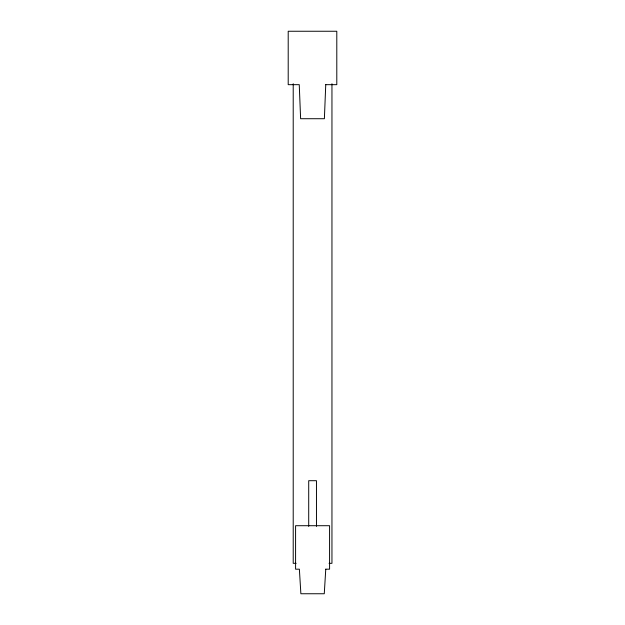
<?xml version="1.0" encoding="UTF-8"?>
<svg xmlns="http://www.w3.org/2000/svg" width="625" height="625" viewBox="0 0 625 625"><rect width="100%" height="100%" fill="white"/><g stroke="black" fill="none" stroke-linecap="round" stroke-linejoin="round"><path stroke-width="0.94" d="M293.211 83.742L293.211 563.32L296.117 563.32M331.953 83.742L331.953 563.32L329.047 563.32M316.461 526.383L316.461 480.703L308.711 480.703L308.711 526.383M325.75 84.672L324.383 118.719L300.617 118.719L299.25 84.672L288.203 84.672L288.203 31.25L336.797 31.25L336.797 84.672L325.75 84.672M325.766 569.18L324.266 593.75L300.875 593.75L299.375 569.18L295.586 569.18L295.586 525.711L329.578 525.711L329.578 569.18L325.766 569.18"/></g></svg>
